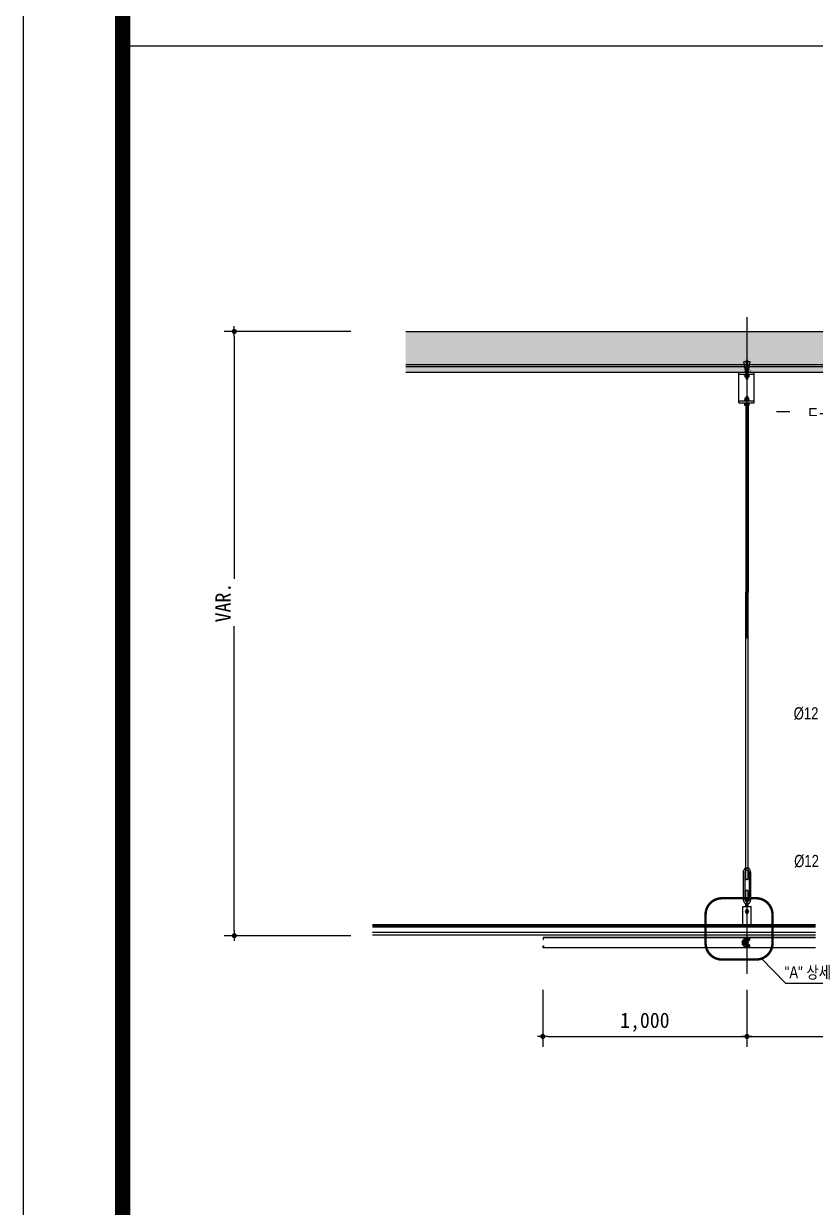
# Model space of a CAD drawing. Header units: millimetres. Extents: x 761574 to 813627, y -447408 to -384263.
# Drawn here: x 807394 to 807859, y -386137 to -385442 of the extents above; entities that cross this region are included whole.
import ezdxf
from ezdxf.enums import TextEntityAlignment as Align

# ---------------------------------------------------------------- set-up
doc = ezdxf.new("R2010")
doc.units = ezdxf.units.MM
doc.header["$LTSCALE"] = 500
doc.header["$PDMODE"] = 2
doc.linetypes.add('HID', pattern=[2.2, 1.5, -0.7])
doc.layers.get('Defpoints').update_dxf_attribs({"color": 8})
for name, color, linetype in [('CAP', 3, 'Continuous'), ('CAUL', 7, 'Continuous'), ('ETC', 6, 'Continuous'), ('FORM', 7, 'Continuous'), ('H1', 5, 'Continuous'), ('ik_Line', 30, 'Continuous'), ('ITXT', 7, 'Continuous'), ('KDH-01', 2, 'Continuous'), ('S', 6, 'Continuous'), ('TEXT1', 2, 'Continuous'), ('TRAN', 9, 'Continuous')]:
    doc.layers.add(name, color=color, linetype=linetype)
doc.styles.add('글씨1', font='stylu.ttf')
doc.styles.add('돋움', font='')
doc.styles.get('돋움').set_extended_font_data('DotumChe')
doc.dimstyles.new('DIM270', dxfattribs={"dimscale": 3, "dimtxt": 3, "dimasz": 1, "dimexe": 2, "dimexo": 3, "dimgap": 1, "dimtad": 1, "dimtoh": 1, "dimdec": 0, "dimzin": 9, "dimdsep": 46, "dimtxsty": '돋움', "dimblk": 'dots', "dimcen": 0, "dimclrt": 3, "dimadec": 0, "dimazin": 0, "dimtm": 1e-09, "dimtfac": 1, "dimtdec": 0, "dimtix": 1, "dimtmove": 2, "dimatfit": 3, "dimldrblk": 'dots', "dimfxl": 0, "dimtolj": 1, "dimtzin": 0, "dimarcsym": 0})

# ---------------------------------------------------------------- blocks, each defined once
blk = doc.blocks.new('form')
at = {"layer": 'FORM', "color": 3}
blk.add_lwpolyline([(0, 562.79), (792.83, 562.79), (792.83, 0), (0, 0)], close=True, dxfattribs=at)
at = {"layer": 'FORM', "color": 2, "const_width": 1.94}
blk.add_lwpolyline([(12.48, 6.47), (12.48, 555.28), (781.78, 555.28), (781.78, 6.47)], close=True, dxfattribs=at)
blk = doc.blocks.new('dots')
blk.add_line((-1, 0), (1, 0))
at = {"const_width": 0.5}
blk.add_lwpolyline([(-0.25, 0, 1), (0.25, 0, 1)], format="xyb", close=True, dxfattribs=at)
blk = doc.blocks.new('*D43')
at = {"layer": 'Defpoints', "color": 0, "linetype": 'ByBlock'}
for p in [(807698.68, -386000.13), (807818.68, -386000.13), (807818.68, -386036.57)]:
    blk.add_point(p, dxfattribs=at)
at = {"layer": 'TEXT1', "color": 0, "linetype": 'ByBlock', "lineweight": -2}
for p, q in [((807698.68, -386009.13), (807698.68, -386042.57)), ((807818.68, -386009.13), (807818.68, -386042.57)), ((807701.68, -386036.57), (807815.68, -386036.57))]:
    blk.add_line(p, q, dxfattribs=at)
at = {"layer": 'TEXT1', "color": 0, "linetype": 'ByBlock', "lineweight": -2, "xscale": 3, "yscale": 3, "zscale": 3, "rotation": 180}
blk.add_blockref('dots', (807698.68, -386036.57), dxfattribs=at)
at = {"layer": 'TEXT1', "color": 0, "linetype": 'ByBlock', "lineweight": -2, "xscale": 3, "yscale": 3, "zscale": 3}
blk.add_blockref('dots', (807818.68, -386036.57), dxfattribs=at)
at = {"layer": 'TEXT1', "color": 3, "linetype": 'ByBlock', "insert": (807758.68, -386028.21), "char_height": 9, "attachment_point": 5, "style": '돋움'}
blk.add_mtext('\\A1;1,000', dxfattribs=at)
blk = doc.blocks.new('*X11')
at = {"color": 0}
for p, q in [((626.6, 241.2), (627.1, 241.7)), ((631.3, 236.7), (626.6, 241.4)), ((626.6, 239.5), (628.2, 241)), ((626.6, 237.7), (629.6, 240.7)), ((626.6, 235.9), (631.3, 240.6)), ((629.6, 236.6), (626.6, 239.6)), ((628.1, 236.3), (626.6, 237.8)), ((627.1, 235.6), (626.6, 236)), ((629, 236.5), (633.9, 241.4)), ((633.9, 235.9), (629, 240.8)), ((634.6, 236.9), (630.9, 240.6)), ((630.9, 236.7), (634.6, 240.4)), ((634.6, 238.7), (632.5, 240.8)), ((632.5, 236.5), (634.6, 238.6)), ((634.6, 240.4), (633.7, 241.3)), ((633.7, 236), (634.6, 236.9)), ((634.4, 242), (634.6, 242.2)), ((634.6, 235.1), (634.5, 235.3)), ((634.6, 242.2), (634.6, 242.2)), ((634.6, 235.1), (634.6, 235.1))]:
    blk.add_line(p, q, dxfattribs=at)
blk = doc.blocks.new('*D30')
at = {"layer": 'Defpoints', "color": 0, "linetype": 'ByBlock'}
for p in [(807818.68, -386000.13), (807938.68, -386000.13), (807938.68, -386036.57)]:
    blk.add_point(p, dxfattribs=at)
at = {"layer": 'TEXT1', "color": 0, "linetype": 'ByBlock', "lineweight": -2}
for p, q in [((807818.68, -386009.13), (807818.68, -386042.57)), ((807938.68, -386009.13), (807938.68, -386042.57)), ((807821.68, -386036.57), (807935.68, -386036.57))]:
    blk.add_line(p, q, dxfattribs=at)
at = {"layer": 'TEXT1', "color": 0, "linetype": 'ByBlock', "lineweight": -2, "xscale": 3, "yscale": 3, "zscale": 3, "rotation": 180}
blk.add_blockref('dots', (807818.68, -386036.57), dxfattribs=at)
at = {"layer": 'TEXT1', "color": 0, "linetype": 'ByBlock', "lineweight": -2, "xscale": 3, "yscale": 3, "zscale": 3}
blk.add_blockref('dots', (807938.68, -386036.57), dxfattribs=at)
at = {"layer": 'TEXT1', "color": 3, "linetype": 'ByBlock', "insert": (807878.68, -386028.21), "char_height": 9, "attachment_point": 5, "style": '돋움'}
blk.add_mtext('\\A1;1,000', dxfattribs=at)
blk = doc.blocks.new('*D41')
at = {"layer": 'Defpoints', "color": 0, "linetype": 'ByBlock'}
for p in [(807517.4, -385622.4), (807594.83, -385622.4), (807594.83, -385977.39)]:
    blk.add_point(p, dxfattribs=at)
at = {"layer": 'TEXT1', "color": 0, "linetype": 'ByBlock', "lineweight": -2}
for p, q in [((807585.83, -385622.4), (807511.4, -385622.4)), ((807517.4, -385625.4), (807517.4, -385767.73)), ((807517.4, -385974.39), (807517.4, -385795.61)), ((807585.83, -385977.39), (807511.4, -385977.39))]:
    blk.add_line(p, q, dxfattribs=at)
at = {"layer": 'TEXT1', "color": 0, "linetype": 'ByBlock', "lineweight": -2, "xscale": 3, "yscale": 3, "zscale": 3}
for p, rotation in [((807517.4, -385622.4), 90), ((807517.4, -385977.39), 270)]:
    blk.add_blockref('dots', p, dxfattribs=dict(at, rotation=rotation))
at = {"layer": 'TEXT1', "color": 3, "linetype": 'ByBlock', "insert": (807510.85, -385781.67), "char_height": 9, "attachment_point": 5, "rotation": 90, "style": '돋움'}
blk.add_mtext('\\A1;VAR.', dxfattribs=at)

msp = doc.modelspace()

# ---------------------------------------------------------------- hatches: boundary and pattern name
h = msp.add_hatch(color=254)
edge = h.paths.add_edge_path()
edge.add_line((807818.8, -385978.44), (807818.56, -385978.44))
edge.add_line((807818.56, -385978.44), (807818.56, -385978.86))
edge.add_line((807818.56, -385978.86), (807818.44, -385978.86))
edge.add_line((807818.44, -385978.86), (807818.38, -385978.86))
edge.add_line((807818.38, -385978.86), (807818.38, -385978.68))
edge.add_line((807818.38, -385978.68), (807818.38, -385978.44))
edge.add_line((807818.38, -385978.44), (807817.97, -385978.44))
edge.add_arc((807818.69, -385979.25), 1.08, 48.36177, 131.63823, ccw=False)
edge.add_line((807819.41, -385978.44), (807818.98, -385978.44))
edge.add_line((807818.98, -385978.44), (807818.98, -385978.68))
edge.add_line((807818.98, -385978.68), (807818.98, -385978.86))
edge.add_line((807818.98, -385978.86), (807818.92, -385978.86))
edge.add_line((807818.92, -385978.86), (807818.8, -385978.86))
edge.add_line((807818.8, -385978.86), (807818.8, -385978.44))
at = {"layer": 'ik_Line'}
h = msp.add_hatch(dxfattribs=at)
h.set_pattern_fill('AR-CONC', color=8, scale=3.84, style=0)
h.set_pattern_definition([(50, (-3688057.375, 1634911.378), (27.54279101, -2.40968198), [2.88, -31.68]), (355, (-3688057.375, 1634911.378), (-5.32805121, 28.88417793), [2.304, -25.344]), (100.4514, (-3688055.08, 1634911.177), (22.21476026, 26.47447842), [2.4476233, -26.9238571]), (46.1842, (-3688057.375, 1634919.058), (40.98205627, -6.35593015), [4.32, -47.52]), (96.6356, (-3688053.96, 1634918.53), (35.8910479, 37.40612624), [3.67143506, -40.3857792]), (351.1842, (-3688057.375, 1634919.058), (35.8910187, 37.40615428), [3.456, -38.016]), (21, (-3688053.535, 1634917.138), (22.9212308, -15.4605654), [2.88, -31.68]), (326, (-3688053.535, 1634917.138), (9.34330875, 27.84576173), [2.304, -25.344]), (71.4514, (-3688051.625, 1634915.85), (32.26454894, 12.38517107), [2.4476233, -26.9238571]), (37.5, (-3688057.375, 1634911.378), (0.466938444, 12.783123987), [0, -25.0368, 0, -25.728, 0, -25.44]), (7.5, (-3688057.375, 1634911.378), (10.101870238, 15.145409736), [0, -14.6688, 0, -24.4608, 0, -9.696]), (327.5, (-3688065.938, 1634911.378), (20.49878155, -0.866107075), [0, -9.6, 0, -29.952, 0, -39.744]), (317.5, (-3688069.778, 1634911.378), (22.3943489, 3.84403132), [0, -12.48, 0, -19.8912, 0, -28.224])])
h.paths.add_polyline_path([(807618.16, -385622.4), (808302.04, -385622.4), (808302.04, -385646.39), (807618.16, -385646.39)])

# ---------------------------------------------------------------- linework, layer by layer
at = {"color": 0}
msp.add_line((810674, -385454.74), (807451.81, -385454.74), dxfattribs=at)
at = {"color": 1}
for p, q in [((807818.68, -385613.99), (807818.68, -385802.74)), ((807818.68, -385954.96), (807818.68, -385999.78))]:
    msp.add_line(p, q, dxfattribs=at)
at = {"color": 2}
for p, q in [((807618.16, -385622.4), (808302.04, -385622.4)), ((807618.16, -385646.39), (808302.04, -385646.39))]:
    msp.add_line(p, q, dxfattribs=at)
at = {"color": 8, "linetype": 'HID'}
for p, q in [((807820.5, -385640.23), (807816.86, -385640.23)), ((807819.16, -385639.4), (807818.2, -385639.4)), ((807818.2, -385639.4), (807818.2, -385647.86)), ((807819.16, -385647.86), (807819.16, -385639.4)), ((807618.16, -385641.88), (808302.04, -385641.88)), ((807618.16, -385642.96), (808302.04, -385642.96))]:
    msp.add_line(p, q, dxfattribs=at)
at = {"color": 8, "linetype": 'HID', "ltscale": 0.1}
for p, q in [((807818.2, -385647.59), (807816.86, -385640.23)), ((807819.16, -385647.59), (807820.5, -385640.23))]:
    msp.add_line(p, q, dxfattribs=at)
for p, q in [((807813.96, -385646.39), (807822.96, -385646.39)), ((807813.96, -385664.39), (807813.96, -385646.39)), ((807813.96, -385647.59), (807822.96, -385647.59)), ((807816.86, -385647.86), (807816.86, -385647.59)), ((807820.24, -385647.86), (807816.86, -385647.86)), ((807817.47, -385647.86), (807817.47, -385649.16)), ((807817.97, -385647.86), (807817.97, -385649.16)), ((807819.39, -385647.86), (807819.39, -385649.16)), ((807819.99, -385649.16), (807819.99, -385647.86)), ((807820.24, -385647.59), (807820.24, -385647.86)), ((807822.96, -385664.39), (807822.96, -385646.39)), ((807817.47, -385649.16), (807819.99, -385649.16)), ((807818.2, -385649.16), (807818.2, -385650.41)), ((807819.16, -385650.41), (807818.2, -385650.41)), ((807819.16, -385650.41), (807819.16, -385649.16)), ((807813.96, -385663.19), (807822.96, -385663.19)), ((807813.96, -385664.39), (807822.96, -385664.39)), ((807817.96, -385665.9), (807817.96, -385775.83)), ((807819.4, -385665.9), (807819.4, -385775.83)), ((807817.96, -385941.88), (807817.96, -385775.51)), ((807819.4, -385941.88), (807819.4, -385775.51)), ((807817.96, -385944.02), (807817.96, -385939.12)), ((807819.4, -385944.02), (807819.4, -385939.12))]:
    msp.add_line(p, q)
at = {"color": 7}
msp.add_line((807819.04, -385944.38), (807818.32, -385944.38), dxfattribs=at)
msp.add_line((807819.04, -385944.38), (807818.32, -385944.38), dxfattribs=at)
at = {"color": 253}
for p, q in [((807598.62, -385970.86), (807858.88, -385970.86)), ((807598.62, -385975.24), (807858.88, -385975.24)), ((807598.62, -385976.86), (807858.88, -385976.86))]:
    msp.add_line(p, q, dxfattribs=at)
at = {"color": 4}
for p, q in [((807816.1, -385980.23), (807815.8, -385980.53)), ((807815.8, -385980.53), (807815.8, -385981.3)), ((807817.35, -385982.2), (807815.8, -385980.64)), ((807817.35, -385982.62), (807815.8, -385981.06)), ((807815.8, -385981.64), (807815.8, -385982.42)), ((807816.61, -385982.72), (807815.8, -385981.91)), ((807816.18, -385982.72), (807815.8, -385982.33)), ((807815.8, -385982.42), (807816.1, -385982.72)), ((807818.31, -385984), (807815.88, -385981.56)), ((807817.35, -385981.77), (807815.96, -385980.37)), ((807816.64, -385980.23), (807816.1, -385980.23)), ((807817.34, -385981.34), (807816.23, -385980.23)), ((807816.94, -385979.93), (807816.64, -385980.23)), ((807817.35, -385980.93), (807816.65, -385980.22)), ((807817.35, -385980.5), (807816.86, -385980.01)), ((807816.94, -385978.69), (807816.94, -385979.93)), ((807818.13, -385980.01), (807816.94, -385978.82)), ((807817.82, -385980.13), (807816.94, -385979.24)), ((807817.42, -385980.14), (807816.94, -385979.66)), ((807818.19, -385978.57), (807817.06, -385978.57)), ((807818.31, -385979.77), (807817.11, -385978.57)), ((807817.35, -385981.3), (807817.35, -385980.25)), ((807817.35, -385982.7), (807817.35, -385981.64)), ((807817.47, -385980.13), (807817.95, -385980.13)), ((807818.31, -385979.35), (807817.54, -385978.57)), ((807818.22, -385980.2), (807817.92, -385980.5)), ((807817.92, -385980.5), (807817.92, -385981.27)), ((807819.47, -385982.16), (807817.92, -385980.61)), ((807819.47, -385982.59), (807817.92, -385981.03)), ((807817.92, -385981.61), (807817.92, -385982.38)), ((807818.73, -385982.68), (807817.92, -385981.88)), ((807818.3, -385982.68), (807817.92, -385982.3)), ((807817.92, -385982.38), (807818.22, -385982.68)), ((807817.95, -385980.13), (807818.31, -385979.89)), ((807818.31, -385978.93), (807817.96, -385978.57)), ((807820.43, -385983.96), (807818, -385981.53)), ((807819.47, -385981.74), (807818.07, -385980.34)), ((807818.76, -385980.2), (807818.22, -385980.2)), ((807818.31, -385979.89), (807818.31, -385978.69)), ((807819.46, -385981.31), (807818.35, -385980.2)), ((807819.05, -385979.9), (807818.76, -385980.2)), ((807819.47, -385980.89), (807818.77, -385980.19)), ((807819.47, -385980.47), (807818.98, -385979.98)), ((807819.05, -385978.66), (807819.05, -385979.9)), ((807820.25, -385979.98), (807819.05, -385978.79)), ((807819.94, -385980.1), (807819.05, -385979.21)), ((807819.53, -385980.11), (807819.05, -385979.63)), ((807820.31, -385978.54), (807819.17, -385978.54)), ((807820.43, -385979.74), (807819.23, -385978.54)), ((807819.47, -385981.27), (807819.47, -385980.21)), ((807819.47, -385982.67), (807819.47, -385981.61)), ((807819.59, -385980.1), (807820.07, -385980.1)), ((807820.43, -385979.32), (807819.66, -385978.54)), ((807820.07, -385980.1), (807820.43, -385979.86)), ((807820.43, -385978.89), (807820.08, -385978.54)), ((807820.43, -385979.86), (807820.43, -385978.66)), ((807816.1, -385982.72), (807816.64, -385982.72)), ((807816.64, -385982.72), (807816.94, -385983.01)), ((807816.94, -385983.01), (807816.94, -385984.25)), ((807818.25, -385984.36), (807816.94, -385983.04)), ((807817.84, -385984.37), (807816.94, -385983.47)), ((807817.42, -385984.37), (807816.94, -385983.89)), ((807817.06, -385984.37), (807818.19, -385984.37)), ((807817.95, -385982.82), (807817.47, -385982.82)), ((807818.31, -385983.57), (807817.55, -385982.82)), ((807818.31, -385983.06), (807817.95, -385982.82)), ((807818.31, -385983.15), (807818.03, -385982.87)), ((807818.22, -385982.68), (807818.76, -385982.68)), ((807818.31, -385984.25), (807818.31, -385983.06)), ((807818.76, -385982.68), (807819.05, -385982.98)), ((807819.05, -385982.98), (807819.05, -385984.22)), ((807820.37, -385984.32), (807819.05, -385983.01)), ((807819.96, -385984.34), (807819.05, -385983.43)), ((807819.54, -385984.34), (807819.05, -385983.86)), ((807819.17, -385984.34), (807820.31, -385984.34)), ((807820.07, -385982.78), (807819.59, -385982.78)), ((807820.43, -385983.54), (807819.67, -385982.78)), ((807820.43, -385983.02), (807820.07, -385982.78)), ((807820.43, -385983.12), (807820.14, -385982.83)), ((807820.43, -385984.22), (807820.43, -385983.02))]:
    msp.add_line(p, q, dxfattribs=at)
msp.add_lwpolyline([(807819.78, -385963.15), (807819.24, -385962.2), (807818.15, -385962.2), (807817.6, -385963.15), (807818.15, -385964.09), (807819.24, -385964.09)], close=True)
for points in [[(807858.88, -385978.44), (807698.98, -385978.44), (807698.98, -385979.64), (807699.05, -385979.64), (807699.05, -385978.52), (807858.88, -385978.52)], [(807858.88, -385984.44), (807698.98, -385984.44), (807698.98, -385983.24), (807699.05, -385983.24), (807699.05, -385984.37), (807858.88, -385984.37)]]:
    msp.add_lwpolyline(points)
msp.add_circle((807818.69, -385963.15), 0.488)
at = {"color": 7}
for centre, start, end in [((807818.32, -385944.02), 180, 270), ((807818.32, -385944.02), 180, 270), ((807819.04, -385944.02), 270, 0), ((807819.04, -385944.02), 270, 0)]:
    msp.add_arc(centre, 0.36, start, end, dxfattribs=at)
at = {"color": 4}
for centre, radius, start, end in [((807815.86, -385981.3), 0.0598, 180, 250.52878), ((807815.86, -385981.64), 0.0598, 109.47122, 180), ((807815.8, -385981.47), 0.12, 289.47122, 70.52878), ((807817.06, -385978.69), 0.12, 90, 180), ((807817.35, -385981.47), 0.12, 109.47122, 250.52878), ((807817.29, -385981.3), 0.0598, 289.47122, 0), ((807817.29, -385981.64), 0.0598, 0, 70.52878), ((807817.47, -385980.25), 0.12, 90, 180), ((807817.98, -385981.27), 0.0598, 180, 250.52878), ((807817.98, -385981.61), 0.0598, 109.47122, 180), ((807817.92, -385981.44), 0.12, 289.47122, 70.52878), ((807818.19, -385978.69), 0.12, 0, 90), ((807819.17, -385978.66), 0.12, 90, 180), ((807819.47, -385981.44), 0.12, 109.47122, 250.52878), ((807819.41, -385981.27), 0.0598, 289.47122, 0), ((807819.41, -385981.61), 0.0598, 0, 70.52878), ((807819.59, -385980.21), 0.12, 90, 180), ((807820.31, -385978.66), 0.12, 0, 90), ((807817.06, -385984.25), 0.12, 180, 270), ((807817.47, -385982.7), 0.12, 180, 270), ((807818.19, -385984.25), 0.12, 270, 0), ((807819.17, -385984.22), 0.12, 180, 270), ((807819.59, -385982.67), 0.12, 180, 270), ((807820.31, -385984.22), 0.12, 270, 0)]:
    msp.add_arc(centre, radius, start, end, dxfattribs=at)
at = {"layer": 'CAP', "color": 6}
msp.add_lwpolyline([(807818.8, -385978.44), (807818.56, -385978.44), (807818.56, -385978.86), (807818.44, -385978.86), (807818.38, -385978.86), (807818.38, -385978.68), (807818.38, -385978.68), (807818.38, -385978.44), (807817.97, -385978.44, -0.380246), (807819.41, -385978.44), (807818.98, -385978.44), (807818.98, -385978.68), (807818.98, -385978.68), (807818.98, -385978.86), (807818.92, -385978.86), (807818.8, -385978.86)], format="xyb", close=True, dxfattribs=at)
at = {"layer": 'CAUL', "color": 7}
msp.add_lwpolyline([(807818.98, -385983.85, -0.175616), (807818.96, -385983.9, -0.104035), (807818.9, -385983.96, -0.064585), (807818.8, -385983.99, -0.050742), (807818.68, -385984, -0.050742), (807818.56, -385983.99, -0.064585), (807818.47, -385983.96, -0.104035), (807818.4, -385983.9, -0.175616), (807818.38, -385983.85, -0.175616), (807818.4, -385983.8, -0.104035), (807818.47, -385983.75, -0.064585), (807818.56, -385983.72, -0.050742), (807818.68, -385983.71, -0.050742), (807818.8, -385983.72, -0.064585), (807818.9, -385983.75, -0.104035), (807818.96, -385983.8, -0.175616)], format="xyb", close=True, dxfattribs=at)
msp.add_lwpolyline([(807818.38, -385984.44, -0.175616), (807818.4, -385984.39, -0.104035), (807818.47, -385984.34, -0.064585), (807818.56, -385984.31, -0.050742), (807818.68, -385984.29, -0.050742), (807818.8, -385984.31, -0.064585), (807818.9, -385984.34, -0.104035), (807818.96, -385984.39, -0.175616), (807818.98, -385984.44, -0.175616)], format="xyb", dxfattribs=at)
at = {"layer": 'ETC'}
for p, q in [((807819.86, -385661.69), (807817.5, -385661.69)), ((807817.5, -385661.69), (807817.5, -385663.03)), ((807819.41, -385660.74), (807817.96, -385660.74)), ((807817.98, -385661.69), (807817.98, -385663.03)), ((807819.37, -385663.03), (807819.37, -385661.69)), ((807819.86, -385663.03), (807819.86, -385661.69)), ((807820.2, -385663.03), (807817.14, -385663.03)), ((807817.14, -385663.03), (807817.14, -385663.19)), ((807817.14, -385664.55), (807817.14, -385664.39)), ((807820.2, -385664.55), (807817.14, -385664.55)), ((807817.5, -385665.9), (807817.5, -385664.55)), ((807819.86, -385665.9), (807817.5, -385665.9)), ((807817.98, -385665.9), (807817.98, -385664.55)), ((807819.37, -385664.55), (807819.37, -385665.9)), ((807819.86, -385664.55), (807819.86, -385665.9)), ((807820.2, -385663.19), (807820.2, -385663.03)), ((807820.2, -385664.39), (807820.2, -385664.55))]:
    msp.add_line(p, q, dxfattribs=at)
at = {"layer": 'H1', "color": 7}
for p, q in [((807816.53, -385939.84), (807816.53, -385939.71)), ((807816.53, -385939.84), (807816.53, -385956.38)), ((807817.41, -385939.84), (807817.41, -385956.38)), ((807817.46, -385938.02), (807817.46, -385937.8)), ((807817.46, -385937.8), (807818.68, -385937.8)), ((807819.9, -385937.8), (807818.68, -385937.8)), ((807819.9, -385938.02), (807819.9, -385937.8)), ((807819.95, -385939.84), (807819.95, -385956.38)), ((807820.82, -385939.84), (807820.82, -385939.71)), ((807820.82, -385939.84), (807820.82, -385956.5)), ((807817.95, -385956.38), (807817.95, -385951.34)), ((807818.81, -385950.74), (807818.55, -385950.74)), ((807819.41, -385956.38), (807819.41, -385951.34)), ((807816.53, -385956.38), (807816.53, -385956.5)), ((807817.46, -385958.19), (807817.46, -385958.41)), ((807817.46, -385958.19), (807817.46, -385958.41)), ((807817.46, -385958.41), (807818.68, -385958.41)), ((807817.46, -385958.41), (807818.68, -385958.41)), ((807817.95, -385956.38), (807817.95, -385957.08)), ((807817.97, -385960.26), (807817.97, -385958.41)), ((807817.97, -385958.71), (807819.41, -385958.42)), ((807817.97, -385959.03), (807819.41, -385958.74)), ((807817.97, -385959.35), (807819.41, -385959.06)), ((807817.97, -385959.35), (807819.41, -385959.06)), ((807817.97, -385959.35), (807819.41, -385959.06)), ((807817.97, -385959.64), (807819.41, -385959.35)), ((807817.97, -385959.96), (807819.41, -385959.67)), ((807818.12, -385960.26), (807819.41, -385959.99)), ((807818.12, -385960.26), (807819.41, -385959.99)), ((807819.9, -385958.41), (807818.68, -385958.41)), ((807819.9, -385958.41), (807818.68, -385958.41)), ((807819.41, -385956.38), (807819.41, -385957.09)), ((807819.41, -385960.26), (807819.41, -385958.41)), ((807819.9, -385958.19), (807819.9, -385958.41)), ((807819.9, -385958.19), (807819.9, -385958.41)), ((807820.82, -385956.38), (807820.82, -385956.5))]:
    msp.add_line(p, q, dxfattribs=at)
for centre, radius, start, end in [((807818.44, -385939.71), 1.9, 122.77391, 180), ((807817.35, -385938.02), 0.11, 302.77391, 0), ((807817.35, -385938.02), 0.11, 302.77391, 0), ((807818.68, -385940.24), 1.33, 90, 162.28476), ((807818.68, -385940.24), 1.33, 17.71524, 90), ((807820.01, -385938.02), 0.11, 180, 237.22609), ((807820.01, -385938.02), 0.11, 180, 237.22609), ((807818.92, -385939.71), 1.9, 0, 57.22609), ((807818.55, -385951.34), 0.6, 90, 180), ((807818.81, -385951.34), 0.6, 0, 90), ((807818.44, -385956.5), 1.9, 180, 237.22609), ((807818.44, -385956.5), 1.9, 219.5164, 237.22609), ((807818.68, -385955.97), 1.33, 197.71524, 270), ((807817.35, -385958.19), 0.11, 0, 57.22609), ((807817.35, -385958.19), 0.11, 0, 57.22609), ((807817.35, -385958.19), 0.11, 0, 57.22609), ((807817.35, -385958.19), 0.11, 0, 57.22609), ((807818.68, -385955.97), 1.33, 270, 342.28476), ((807820.01, -385958.19), 0.11, 122.77391, 180), ((807820.01, -385958.19), 0.11, 122.77391, 180), ((807820.01, -385958.19), 0.11, 122.77391, 180), ((807820.01, -385958.19), 0.11, 122.77391, 180), ((807818.92, -385956.5), 1.9, 302.77391, 0), ((807818.92, -385956.5), 1.9, 302.77391, 320.4836)]:
    msp.add_arc(centre, radius, start, end, dxfattribs=at)
at = {"layer": 'ITXT'}
msp.add_line((807836.05, -385669.44), (807843.84, -385669.44), dxfattribs=at)
for points in [[(807821.1, -385646.63, 0, 1.69, 0), (807824.44, -385651.15, 0, 0, 0), (807836.05, -385669.44, 0, 0, 0)], [(807817.7, -385847.04, 0, 1.69, 0), (807822.78, -385847.04, 0, 0, 0), (807843.17, -385847.04, 0, 0, 0)], [(807817.7, -385847.04, 0, 1.69, 0), (807822.78, -385847.04, 0, 0, 0), (807843.17, -385847.04, 0, 0, 0)], [(807819.96, -385934.25, 0, 1.69, 0), (807825.04, -385934.25, 0, 0, 0), (807845.43, -385934.25, 0, 0, 0)]]:
    msp.add_lwpolyline(points, format="xyseb", dxfattribs=at)
msp.add_lwpolyline([(807827.19, -385990.86), (807841.37, -386005.17), (807884.33, -386005.17)], dxfattribs=at)
at = {"layer": 'KDH-01', "color": 9, "linetype": 'HID', "ltscale": 2}
for p, q in [((807598.62, -385971.22), (807858.88, -385971.22)), ((807598.62, -385971.82), (807858.88, -385971.82)), ((807598.62, -385972.18), (807858.88, -385972.18))]:
    msp.add_line(p, q, dxfattribs=at)
at = {"layer": 'S'}
for p, q in [((807816.29, -385971.54), (807816.29, -385960.26)), ((807816.29, -385960.26), (807821.09, -385960.26)), ((807821.09, -385971.54), (807821.09, -385960.26)), ((807816.29, -385971.22), (807821.09, -385971.22)), ((807816.29, -385971.54), (807821.09, -385971.54))]:
    msp.add_line(p, q, dxfattribs=at)
at = {"layer": 'TRAN', "color": 1, "linetype": 'HID', "const_width": 1.44}
msp.add_lwpolyline([(807824.09, -385991.38, 0.414214), (807833.69, -385981.78), (807833.69, -385964.97, 0.414214), (807824.09, -385955.37), (807803.97, -385955.37, 0.414214), (807794.37, -385964.97), (807794.37, -385981.78, 0.414214), (807803.97, -385991.38)], format="xyb", close=True, dxfattribs=at)

# ---------------------------------------------------------------- block references
at = {"xscale": 4.664794793181378, "yscale": 4.664794793181378, "zscale": 4.664794793181378}
msp.add_blockref('form', (807393.6, -386888.66), dxfattribs=at)
at = {"layer": 'CAUL', "color": 7, "xscale": -0.07500000004470349, "yscale": 0.075, "zscale": 0.07500000000000001}
msp.add_blockref('*X11', (807865.98, -386002.04), dxfattribs=at)

# ---------------------------------------------------------------- texts
at = {"layer": 'TEXT1', "color": 7, "linetype": 'ByBlock', "style": '글씨1', "width": 0.8}
msp.add_text('ㄷ- 150x75x75x10T', height=7.2, dxfattribs=at).set_placement((807887.3, -385669.82), align=Align.MIDDLE)
for s, p in [('%%C12 HANGER BLOT', (807846.14, -385850.36)), ('%%C12 HANGER BLOT', (807846.14, -385850.36)), ('%%C12 턴버클(L=150)', (807846.43, -385937.11)), ('"A" 상세', (807840.89, -386002.48))]:
    msp.add_text(s, height=7.2, dxfattribs=at).set_placement(p)

# ---------------------------------------------------------------- dimensions: what is measured, and where the dimension line sits
at = {"layer": 'TEXT1', "color": 7, "linetype": 'ByBlock'}
dim = msp.add_linear_dim(base=(807517.4, -385622.4), p1=(807594.83, -385977.39), p2=(807594.83, -385622.4), angle=90, text='VAR.', dimstyle='DIM270', dxfattribs=at)
dim.commit()
dim.dimension.update_dxf_attribs({"geometry": '*D41', "text_midpoint": (807510.85, -385781.67), "dimtype": 160})
for base, p1, p2, picture, middle in [((807818.68, -386036.57), (807698.68, -386000.13), (807818.68, -386000.13), '*D43', (807758.68, -386028.21)), ((807938.68, -386036.57), (807818.68, -386000.13), (807938.68, -386000.13), '*D30', (807878.68, -386028.21))]:
    dim = msp.add_linear_dim(base=base, p1=p1, p2=p2, text='1,000', dimstyle='DIM270', dxfattribs=at)
    dim.commit()
    dim.dimension.update_dxf_attribs({"geometry": picture, "text_midpoint": middle})

doc.saveas('drawing.dxf')
